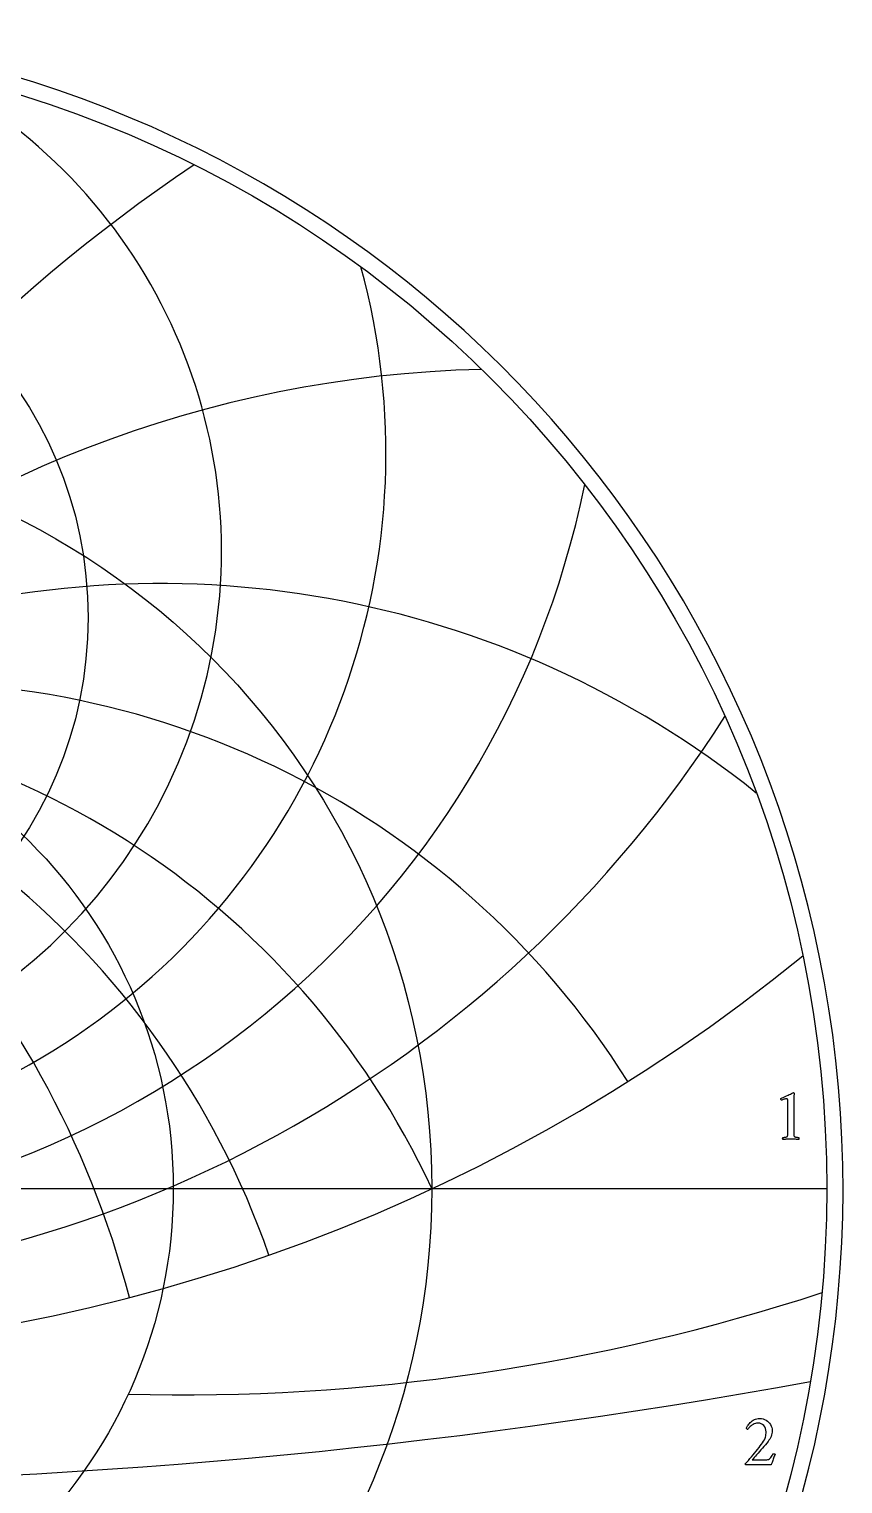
# Model space of a CAD drawing. Header units: millimetres. Extents: x -32.4 to 32.3, y -32.4 to 33.4.
# Drawn here: x 9.65 to 32.35, y -8.23 to 32.32 of the extents above; entities that cross this region are included whole.
import ezdxf

# ---------------------------------------------------------------- set-up
doc = ezdxf.new("R2010")
doc.units = ezdxf.units.MM
for name, color, linetype in [('CUT_OUTER', 1, 'Continuous'), ('ENGRAVE', 7, 'Continuous'), ('ENGRAVE_FINE', 8, 'Continuous'), ('TEXT', 5, 'Continuous')]:
    doc.layers.add(name, color=color, linetype=linetype)

msp = doc.modelspace()

# ---------------------------------------------------------------- linework, layer by layer
at = {"layer": 'CUT_OUTER'}
msp.add_arc((-0.0002, -0.0001), 32.35, 127.26523, 87.73645, dxfattribs=at)
at = {"layer": 'ENGRAVE'}
msp.add_lwpolyline([(-31.9, 0), (31.9, 0)], dxfattribs=at)
for centre, radius in [((0, 0), 31.9), ((0, 15.9212), 11.2919), ((0, 0), 20.8814), ((0, 0), 13.6687)]:
    msp.add_circle(centre, radius, dxfattribs=at)
for centre, radius, start, end in [((0, 17.7632), 15.0141, 116.667, 63.333), ((0, 20.5123), 19.6005, 164.66343, 15.33657), ((0, 24.7502), 25.6619, 191.51133, 348.48867), ((0, 31.7391), 34.4882, 212.59051, 327.40949), ((0, -9.7372), 23.0401, 25, 155), ((0, -9.7372), 23.0401, 25, 155), ((0, 44.7803), 49.4096, 230.79439, 309.20561), ((13.8782, 51.7941), 57.5436, 268.537369, 288.113049)]:
    msp.add_arc(centre, radius, start, end, dxfattribs=at)
at = {"layer": 'ENGRAVE_FINE'}
for centre, radius, start, end in [((39.9066, -9.7372), 46.0802, 123.83282, 173.20092), ((39.9066, -9.7372), 46.0802, 123.83282, 173.20092), ((23.0401, -9.7372), 32.5836, 91.34988, 169.50661), ((23.0401, -9.7372), 32.5836, 91.34988, 169.50661), ((-13.3022, -9.7372), 26.6044, 14.58788, 128.69057), ((-13.3022, -9.7372), 26.6044, 14.58788, 128.69057), ((13.3022, -9.7372), 26.6044, 51.30943, 165.41212), ((13.3022, -9.7372), 26.6044, 51.30943, 165.41212), ((-6.1736, -9.7372), 23.8528, 19.3086, 147.77007), ((-6.1736, -9.7372), 23.8528, 19.3086, 147.77007), ((6.1736, -9.7372), 23.8528, 32.22993, 160.6914), ((6.1736, -9.7372), 23.8528, 32.22993, 160.6914), ((0, 166.5913), 174.8167, 259.637891, 280.362109)]:
    msp.add_arc(centre, radius, start, end, dxfattribs=at)
at = {"layer": 'TEXT'}
for points in [[(30.8166, 1.6105), (30.8166, 2.4291), (30.816, 2.4492), (30.8143, 2.4659), (30.8114, 2.4792), (30.8073, 2.4892), (30.8018, 2.4964), (30.7946, 2.5016), (30.7857, 2.5047), (30.7752, 2.5058), (30.7622, 2.5048), (30.7461, 2.5019), (30.727, 2.497), (30.7047, 2.4902), (30.6823, 2.4828), (30.6627, 2.476), (30.646, 2.4698), (30.6322, 2.4643), (30.624, 2.472), (30.6182, 2.4804), (30.6147, 2.4896), (30.6135, 2.4995), (30.6135, 2.4997), (30.6135, 2.5001), (30.6135, 2.5007), (30.6135, 2.5016), (30.6138, 2.5054), (30.6146, 2.5084), (30.6159, 2.5106), (30.6177, 2.512), (30.6589, 2.5307), (30.6998, 2.5495), (30.7403, 2.5685), (30.7803, 2.5876), (30.8185, 2.6059), (30.8534, 2.6226), (30.8849, 2.6375), (30.913, 2.6508), (30.9362, 2.6617), (30.9531, 2.6695), (30.9637, 2.6741), (30.9679, 2.6757), (30.972, 2.6757), (30.9768, 2.6749), (30.9808, 2.6726), (30.9841, 2.6687), (30.9865, 2.6633), (30.9885, 2.6573), (30.9902, 2.6519), (30.9916, 2.6469), (30.9927, 2.6425), (30.9922, 2.6394), (30.9907, 2.6298), (30.9881, 2.614), (30.9845, 2.5918), (30.9808, 2.5637), (30.9782, 2.5304), (30.9767, 2.4917), (30.9762, 2.4477), (30.9762, 1.6105), (30.9762, 1.5881), (30.9764, 1.5665), (30.9768, 1.5457), (30.9772, 1.5256), (30.9782, 1.5068), (30.9801, 1.4898), (30.9828, 1.4747), (30.9865, 1.4613), (30.99, 1.4563), (30.9964, 1.4515), (31.0056, 1.447), (31.0176, 1.4427), (31.0313, 1.4389), (31.0453, 1.4357), (31.0598, 1.4332), (31.0746, 1.4313), (31.0885, 1.4299), (31.1002, 1.429), (31.1098, 1.4284), (31.1171, 1.4282), (31.1199, 1.4233), (31.122, 1.4168), (31.1235, 1.4088), (31.1243, 1.3992), (31.1243, 1.3896), (31.123, 1.3816), (31.1206, 1.3751), (31.1171, 1.3702), (31.0866, 1.3722), (31.0575, 1.374), (31.0297, 1.3758), (31.0031, 1.3774), (30.9767, 1.3788), (30.9492, 1.3797), (30.9207, 1.3803), (30.8912, 1.3805), (30.8628, 1.3803), (30.8358, 1.3797), (30.81, 1.3788), (30.7855, 1.3774), (30.7608, 1.3758), (30.7342, 1.374), (30.7059, 1.3722), (30.6757, 1.3702), (30.6721, 1.3751), (30.6697, 1.3816), (30.6685, 1.3896), (30.6684, 1.3992), (30.6693, 1.4088), (30.6708, 1.4168), (30.6729, 1.4233), (30.6757, 1.4282), (30.683, 1.4284), (30.6925, 1.429), (30.7043, 1.4299), (30.7182, 1.4313), (30.733, 1.4332), (30.7474, 1.4357), (30.7615, 1.4389), (30.7752, 1.4427), (30.7871, 1.447), (30.7959, 1.4515), (30.8016, 1.4563), (30.8042, 1.4613), (30.8079, 1.4747), (30.8109, 1.4898), (30.8131, 1.5068), (30.8145, 1.5256), (30.8154, 1.5457), (30.8161, 1.5665), (30.8165, 1.5881), (30.8166, 1.6105)], [(30.4567, -7.4009), (30.4462, -7.4266), (30.4354, -7.454), (30.4244, -7.483), (30.4132, -7.5138), (30.402, -7.5448), (30.3914, -7.5747), (30.3813, -7.6034), (30.3717, -7.6309), (30.3632, -7.6556), (30.3562, -7.676), (30.3507, -7.6919), (30.3468, -7.7034), (29.6464, -7.7034), (29.6432, -7.701), (29.6399, -7.698), (29.6365, -7.6943), (29.6329, -7.6899), (29.6298, -7.6855), (29.6275, -7.6814), (29.6261, -7.6777), (29.6257, -7.6744), (29.6684, -7.6262), (29.7117, -7.577), (29.7555, -7.5267), (29.7998, -7.4755), (29.8438, -7.4238), (29.8868, -7.3724), (29.9288, -7.3212), (29.9697, -7.2703), (30.0087, -7.2206), (30.0448, -7.1729), (30.0781, -7.1273), (30.1085, -7.0838), (30.1368, -7.0396), (30.1596, -6.9983), (30.1767, -6.9599), (30.1883, -6.9242), (30.196, -6.8897), (30.2015, -6.8543), (30.2048, -6.8182), (30.2059, -6.7813), (30.202, -6.7315), (30.1901, -6.6859), (30.1704, -6.6445), (30.1427, -6.6072), (30.109, -6.5764), (30.071, -6.5543), (30.0287, -6.5411), (29.9821, -6.5367), (29.943, -6.5389), (29.9065, -6.5455), (29.8726, -6.5565), (29.8412, -6.572), (29.8126, -6.59), (29.7868, -6.6087), (29.7639, -6.6283), (29.7438, -6.6486), (29.7267, -6.6681), (29.7127, -6.6849), (29.7018, -6.6991), (29.6941, -6.7108), (29.6878, -6.71), (29.6814, -6.7074), (29.6748, -6.7032), (29.6682, -6.6973), (29.6623, -6.691), (29.6581, -6.6857), (29.6555, -6.6812), (29.6547, -6.6776), (29.6592, -6.6667), (29.6664, -6.6525), (29.6763, -6.6351), (29.6889, -6.6144), (29.7042, -6.5919), (29.7223, -6.5688), (29.7431, -6.5453), (29.7666, -6.5212), (29.7924, -6.4977), (29.8202, -6.4761), (29.85, -6.4563), (29.8816, -6.4383), (29.9152, -6.4233), (29.9508, -6.4126), (29.9883, -6.4062), (30.0277, -6.4041), (30.0753, -6.4071), (30.1207, -6.4163), (30.1639, -6.4315), (30.2049, -6.4528), (30.2427, -6.4789), (30.2764, -6.5085), (30.3059, -6.5416), (30.3313, -6.5782), (30.3517, -6.6172), (30.3663, -6.6574), (30.375, -6.699), (30.3779, -6.7419), (30.376, -6.7847), (30.3702, -6.8263), (30.3604, -6.8666), (30.3468, -6.9056), (30.3299, -6.9433), (30.3101, -6.9797), (30.2874, -7.0148), (30.2619, -7.0486), (30.2257, -7.0928), (30.1875, -7.1385), (30.1474, -7.1855), (30.1054, -7.234), (30.063, -7.2825), (30.0218, -7.3294), (29.9817, -7.3747), (29.9427, -7.4185), (29.9064, -7.4593), (29.8738, -7.4959), (29.8452, -7.5282), (29.8205, -7.5563), (30.2225, -7.5563), (30.2512, -7.5539), (30.2772, -7.5467), (30.3004, -7.5347), (30.3209, -7.5179), (30.3398, -7.4962), (30.358, -7.4695), (30.3755, -7.4377), (30.3924, -7.4009), (30.3954, -7.3954), (30.4002, -7.3915), (30.4068, -7.3892), (30.4152, -7.3884), (30.4188, -7.3887), (30.4235, -7.3895), (30.4292, -7.3908), (30.4359, -7.3926), (30.4427, -7.3946), (30.4484, -7.3967), (30.453, -7.3988), (30.4567, -7.4009)]]:
    msp.add_lwpolyline(points, close=True, dxfattribs=at)

doc.saveas('drawing.dxf')
